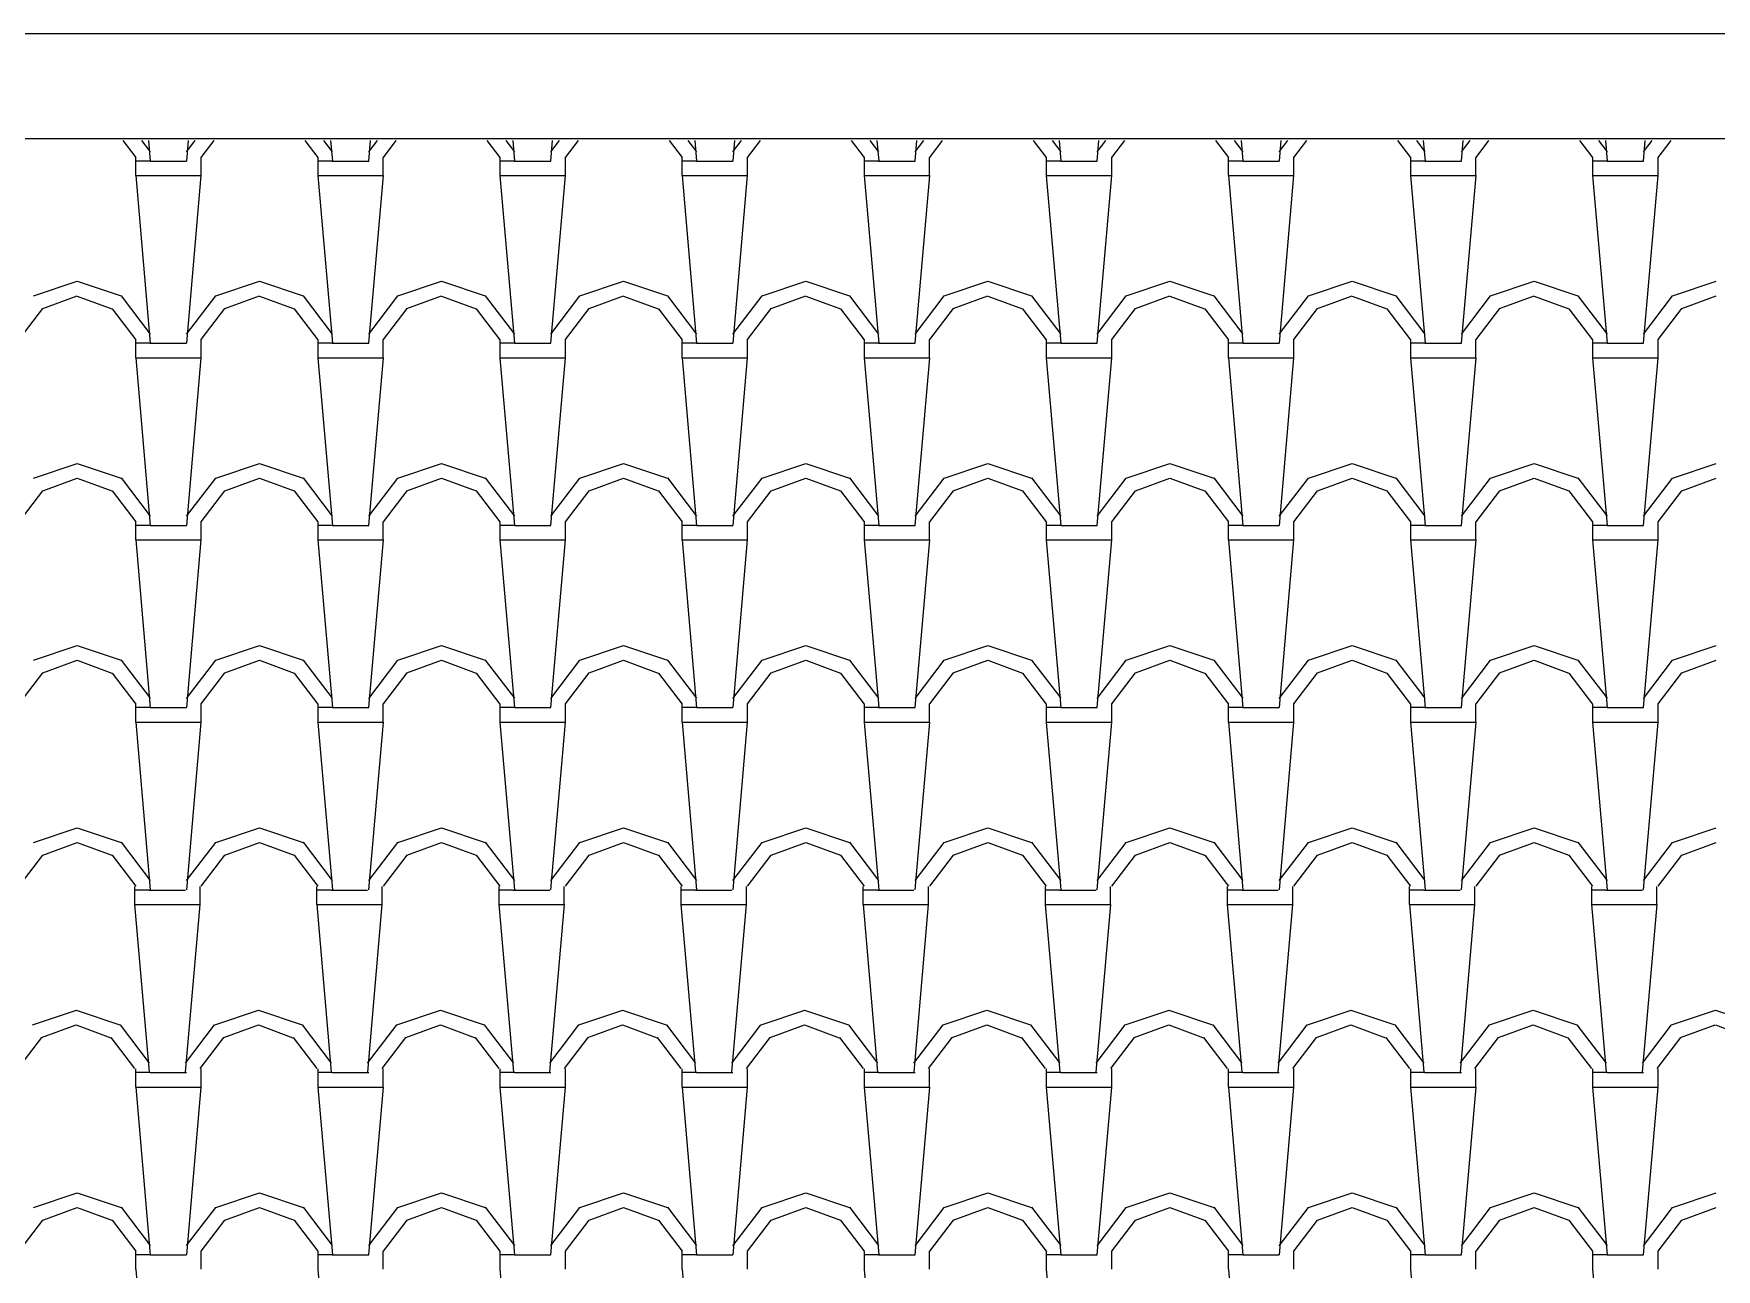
# Model space of a CAD drawing. Extents: x 32549 to 39694, y 7645 to 11950.
# Drawn here: x 33054.8 to 33193.4, y 11527.5 to 11629.3 of the extents above; entities that cross this region are included whole.
import ezdxf

# ---------------------------------------------------------------- set-up
doc = ezdxf.new("R2010")
doc.units = 0
doc.header["$LTSCALE"] = 80
doc.header["$MEASUREMENT"] = 0
doc.layers.add('ROOF', color=11, linetype='CONTINUOUS')
doc.layers.add('TEXT', color=3, linetype='CONTINUOUS')

msp = doc.modelspace()

# ---------------------------------------------------------------- linework, layer by layer
at = {"layer": 'ROOF'}
for p, q in [((33062.09, 11620.46), (33063.16, 11619.06)), ((33063.64, 11620.46), (33064.35, 11619.53)), ((33064.21, 11620.46), (33064.36, 11618.77)), ((33067.35, 11619.52), (33068.07, 11620.46)), ((33067.36, 11618.77), (33067.5, 11620.46)), ((33068.56, 11619.07), (33069.62, 11620.46)), ((33077.09, 11620.46), (33078.16, 11619.06)), ((33078.64, 11620.46), (33079.35, 11619.53)), ((33079.21, 11620.46), (33079.36, 11618.77)), ((33082.35, 11619.52), (33083.07, 11620.46)), ((33082.36, 11618.77), (33082.5, 11620.46)), ((33083.56, 11619.07), (33084.62, 11620.46)), ((33092.09, 11620.46), (33093.16, 11619.06)), ((33093.64, 11620.46), (33094.35, 11619.53)), ((33094.21, 11620.46), (33094.36, 11618.77)), ((33097.35, 11619.52), (33098.07, 11620.46)), ((33097.36, 11618.77), (33097.5, 11620.46)), ((33098.56, 11619.07), (33099.62, 11620.46)), ((33107.09, 11620.46), (33108.16, 11619.06)), ((33108.64, 11620.46), (33109.35, 11619.53)), ((33109.21, 11620.46), (33109.36, 11618.77)), ((33112.35, 11619.52), (33113.07, 11620.46)), ((33112.36, 11618.77), (33112.5, 11620.46)), ((33113.56, 11619.07), (33114.62, 11620.46)), ((33122.09, 11620.46), (33123.16, 11619.06)), ((33123.64, 11620.46), (33124.35, 11619.53)), ((33124.21, 11620.46), (33124.36, 11618.77)), ((33127.35, 11619.52), (33128.07, 11620.46)), ((33127.36, 11618.77), (33127.5, 11620.46)), ((33128.56, 11619.07), (33129.62, 11620.46)), ((33137.09, 11620.46), (33138.16, 11619.06)), ((33138.64, 11620.46), (33139.35, 11619.53)), ((33139.21, 11620.46), (33139.36, 11618.77)), ((33142.35, 11619.52), (33143.07, 11620.46)), ((33142.36, 11618.77), (33142.5, 11620.46)), ((33143.56, 11619.07), (33144.62, 11620.46)), ((33152.09, 11620.46), (33153.16, 11619.06)), ((33153.64, 11620.46), (33154.35, 11619.53)), ((33154.21, 11620.46), (33154.36, 11618.77)), ((33157.35, 11619.52), (33158.07, 11620.46)), ((33157.36, 11618.77), (33157.5, 11620.46)), ((33158.56, 11619.07), (33159.62, 11620.46)), ((33167.09, 11620.46), (33168.16, 11619.06)), ((33168.65, 11620.46), (33169.35, 11619.53)), ((33169.21, 11620.46), (33169.36, 11618.77)), ((33172.35, 11619.52), (33173.07, 11620.46)), ((33172.36, 11618.77), (33172.5, 11620.46)), ((33173.56, 11619.07), (33174.62, 11620.46)), ((33182.09, 11620.46), (33183.16, 11619.06)), ((33183.65, 11620.46), (33184.35, 11619.53)), ((33184.21, 11620.46), (33184.36, 11618.77)), ((33187.35, 11619.52), (33188.07, 11620.46)), ((33187.36, 11618.77), (33187.5, 11620.46)), ((33188.56, 11619.07), (33189.62, 11620.46)), ((33063.15, 11619.07), (33063.15, 11617.57)), ((33068.55, 11617.57), (33068.55, 11619.07)), ((33078.15, 11619.07), (33078.15, 11617.57)), ((33083.55, 11617.57), (33083.55, 11619.07)), ((33093.15, 11619.07), (33093.15, 11617.57)), ((33098.55, 11617.57), (33098.55, 11619.07)), ((33108.15, 11619.07), (33108.15, 11617.57)), ((33113.55, 11617.57), (33113.55, 11619.07)), ((33123.15, 11619.07), (33123.15, 11617.57)), ((33128.55, 11617.57), (33128.55, 11619.07)), ((33138.15, 11619.07), (33138.15, 11617.57)), ((33143.55, 11617.57), (33143.55, 11619.07)), ((33153.15, 11619.07), (33153.15, 11617.57)), ((33158.55, 11617.57), (33158.55, 11619.07)), ((33168.15, 11619.07), (33168.15, 11617.57)), ((33173.55, 11617.57), (33173.55, 11619.07)), ((33183.15, 11619.07), (33183.15, 11617.57)), ((33188.55, 11617.57), (33188.55, 11619.07)), ((33064.35, 11618.77), (33063.15, 11618.77)), ((33063.15, 11617.57), (33064.35, 11617.57)), ((33063.16, 11617.57), (33064.36, 11603.77)), ((33064.35, 11618.77), (33067.35, 11618.77)), ((33064.35, 11617.57), (33068.55, 11617.57)), ((33067.36, 11603.77), (33068.56, 11617.57)), ((33079.35, 11618.77), (33078.15, 11618.77)), ((33078.15, 11617.57), (33079.35, 11617.57)), ((33078.16, 11617.57), (33079.36, 11603.77)), ((33079.35, 11618.77), (33082.35, 11618.77)), ((33079.35, 11617.57), (33083.55, 11617.57)), ((33082.36, 11603.77), (33083.56, 11617.57)), ((33094.35, 11618.77), (33093.15, 11618.77)), ((33093.15, 11617.57), (33094.35, 11617.57)), ((33093.16, 11617.57), (33094.36, 11603.77)), ((33094.35, 11618.77), (33097.35, 11618.77)), ((33094.35, 11617.57), (33098.55, 11617.57)), ((33097.36, 11603.77), (33098.56, 11617.57)), ((33109.35, 11618.77), (33108.15, 11618.77)), ((33108.15, 11617.57), (33109.35, 11617.57)), ((33108.16, 11617.57), (33109.36, 11603.77)), ((33109.35, 11618.77), (33112.35, 11618.77)), ((33109.35, 11617.57), (33113.55, 11617.57)), ((33112.36, 11603.77), (33113.56, 11617.57)), ((33124.35, 11618.77), (33123.15, 11618.77)), ((33123.15, 11617.57), (33124.35, 11617.57)), ((33123.16, 11617.57), (33124.36, 11603.77)), ((33124.35, 11618.77), (33127.35, 11618.77)), ((33124.35, 11617.57), (33128.55, 11617.57)), ((33127.36, 11603.77), (33128.56, 11617.57)), ((33139.35, 11618.77), (33138.15, 11618.77)), ((33138.15, 11617.57), (33139.35, 11617.57)), ((33138.16, 11617.57), (33139.36, 11603.77)), ((33139.35, 11618.77), (33142.35, 11618.77)), ((33139.35, 11617.57), (33143.55, 11617.57)), ((33142.36, 11603.77), (33143.56, 11617.57)), ((33154.35, 11618.77), (33153.15, 11618.77)), ((33153.15, 11617.57), (33154.35, 11617.57)), ((33153.16, 11617.57), (33154.36, 11603.77)), ((33154.35, 11618.77), (33157.35, 11618.77)), ((33154.35, 11617.57), (33158.55, 11617.57)), ((33157.36, 11603.77), (33158.56, 11617.57)), ((33169.35, 11618.77), (33168.15, 11618.77)), ((33168.15, 11617.57), (33169.35, 11617.57)), ((33168.16, 11617.57), (33169.36, 11603.77)), ((33169.35, 11618.77), (33172.35, 11618.77)), ((33169.35, 11617.57), (33173.55, 11617.57)), ((33172.36, 11603.77), (33173.56, 11617.57)), ((33184.35, 11618.77), (33183.15, 11618.77)), ((33183.15, 11617.57), (33184.35, 11617.57)), ((33183.16, 11617.57), (33184.36, 11603.77)), ((33184.35, 11618.77), (33187.35, 11618.77)), ((33184.35, 11617.57), (33188.55, 11617.57)), ((33187.36, 11603.77), (33188.56, 11617.57)), ((33054.75, 11607.67), (33058.35, 11608.87)), ((33058.35, 11608.87), (33061.95, 11607.67)), ((33069.75, 11607.67), (33073.35, 11608.87)), ((33073.35, 11608.87), (33076.95, 11607.67)), ((33084.75, 11607.67), (33088.35, 11608.87)), ((33088.35, 11608.87), (33091.95, 11607.67)), ((33099.75, 11607.67), (33103.35, 11608.87)), ((33103.35, 11608.87), (33106.95, 11607.67)), ((33114.75, 11607.67), (33118.35, 11608.87)), ((33118.35, 11608.87), (33121.95, 11607.67)), ((33129.75, 11607.67), (33133.35, 11608.87)), ((33133.35, 11608.87), (33136.95, 11607.67)), ((33144.75, 11607.67), (33148.35, 11608.87)), ((33148.35, 11608.87), (33151.95, 11607.67)), ((33159.75, 11607.67), (33163.35, 11608.87)), ((33163.35, 11608.87), (33166.95, 11607.67)), ((33174.75, 11607.67), (33178.35, 11608.87)), ((33178.35, 11608.87), (33181.95, 11607.67)), ((33189.75, 11607.67), (33193.35, 11608.87)), ((33053.56, 11604.07), (33055.51, 11606.62)), ((33055.5, 11606.62), (33058.35, 11607.67)), ((33058.35, 11607.66), (33061.2, 11606.61)), ((33061.21, 11606.61), (33063.16, 11604.06)), ((33061.95, 11607.68), (33064.35, 11604.53)), ((33067.35, 11604.52), (33069.75, 11607.67)), ((33068.56, 11604.07), (33070.51, 11606.62)), ((33070.5, 11606.62), (33073.35, 11607.67)), ((33073.35, 11607.66), (33076.2, 11606.61)), ((33076.21, 11606.61), (33078.16, 11604.06)), ((33076.95, 11607.68), (33079.35, 11604.53)), ((33082.35, 11604.52), (33084.75, 11607.67)), ((33083.56, 11604.07), (33085.51, 11606.62)), ((33085.5, 11606.62), (33088.35, 11607.67)), ((33088.35, 11607.66), (33091.2, 11606.61)), ((33091.21, 11606.61), (33093.16, 11604.06)), ((33091.95, 11607.68), (33094.35, 11604.53)), ((33097.35, 11604.52), (33099.75, 11607.67)), ((33098.56, 11604.07), (33100.51, 11606.62)), ((33100.5, 11606.62), (33103.35, 11607.67)), ((33103.35, 11607.66), (33106.2, 11606.61)), ((33106.21, 11606.61), (33108.16, 11604.06)), ((33106.95, 11607.68), (33109.35, 11604.53)), ((33112.35, 11604.52), (33114.75, 11607.67)), ((33113.56, 11604.07), (33115.51, 11606.62)), ((33115.5, 11606.62), (33118.35, 11607.67)), ((33118.35, 11607.66), (33121.2, 11606.61)), ((33121.21, 11606.61), (33123.16, 11604.06)), ((33121.95, 11607.68), (33124.35, 11604.53)), ((33127.35, 11604.52), (33129.75, 11607.67)), ((33128.56, 11604.07), (33130.51, 11606.62)), ((33130.5, 11606.62), (33133.35, 11607.67)), ((33133.35, 11607.66), (33136.2, 11606.61)), ((33136.21, 11606.61), (33138.16, 11604.06)), ((33136.95, 11607.68), (33139.35, 11604.53)), ((33142.35, 11604.52), (33144.75, 11607.67)), ((33143.56, 11604.07), (33145.51, 11606.62)), ((33145.5, 11606.62), (33148.35, 11607.67)), ((33148.35, 11607.66), (33151.2, 11606.61)), ((33151.21, 11606.61), (33153.16, 11604.06)), ((33151.95, 11607.68), (33154.35, 11604.53)), ((33157.35, 11604.52), (33159.75, 11607.67)), ((33158.56, 11604.07), (33160.51, 11606.62)), ((33160.5, 11606.62), (33163.35, 11607.67)), ((33163.35, 11607.66), (33166.2, 11606.61)), ((33166.21, 11606.61), (33168.16, 11604.06)), ((33166.95, 11607.68), (33169.35, 11604.53)), ((33172.35, 11604.52), (33174.75, 11607.67)), ((33173.56, 11604.07), (33175.51, 11606.62)), ((33175.5, 11606.62), (33178.35, 11607.67)), ((33178.35, 11607.66), (33181.2, 11606.61)), ((33181.21, 11606.61), (33183.16, 11604.06)), ((33181.95, 11607.68), (33184.35, 11604.53)), ((33187.35, 11604.52), (33189.75, 11607.67)), ((33188.56, 11604.07), (33190.51, 11606.62)), ((33190.5, 11606.62), (33193.35, 11607.67)), ((33063.15, 11604.07), (33063.15, 11602.57)), ((33064.35, 11603.77), (33063.15, 11603.77)), ((33064.35, 11603.77), (33067.35, 11603.77)), ((33068.55, 11602.57), (33068.55, 11604.07)), ((33078.15, 11604.07), (33078.15, 11602.57)), ((33079.35, 11603.77), (33078.15, 11603.77)), ((33079.35, 11603.77), (33082.35, 11603.77)), ((33083.55, 11602.57), (33083.55, 11604.07)), ((33093.15, 11604.07), (33093.15, 11602.57)), ((33094.35, 11603.77), (33093.15, 11603.77)), ((33094.35, 11603.77), (33097.35, 11603.77)), ((33098.55, 11602.57), (33098.55, 11604.07)), ((33108.15, 11604.07), (33108.15, 11602.57)), ((33109.35, 11603.77), (33108.15, 11603.77)), ((33109.35, 11603.77), (33112.35, 11603.77)), ((33113.55, 11602.57), (33113.55, 11604.07)), ((33123.15, 11604.07), (33123.15, 11602.57)), ((33124.35, 11603.77), (33123.15, 11603.77)), ((33124.35, 11603.77), (33127.35, 11603.77)), ((33128.55, 11602.57), (33128.55, 11604.07)), ((33138.15, 11604.07), (33138.15, 11602.57)), ((33139.35, 11603.77), (33138.15, 11603.77)), ((33139.35, 11603.77), (33142.35, 11603.77)), ((33143.55, 11602.57), (33143.55, 11604.07)), ((33153.15, 11604.07), (33153.15, 11602.57)), ((33154.35, 11603.77), (33153.15, 11603.77)), ((33154.35, 11603.77), (33157.35, 11603.77)), ((33158.55, 11602.57), (33158.55, 11604.07)), ((33168.15, 11604.07), (33168.15, 11602.57)), ((33169.35, 11603.77), (33168.15, 11603.77)), ((33169.35, 11603.77), (33172.35, 11603.77)), ((33173.55, 11602.57), (33173.55, 11604.07)), ((33183.15, 11604.07), (33183.15, 11602.57)), ((33184.35, 11603.77), (33183.15, 11603.77)), ((33184.35, 11603.77), (33187.35, 11603.77)), ((33188.55, 11602.57), (33188.55, 11604.07)), ((33063.15, 11602.57), (33064.35, 11602.57)), ((33063.16, 11602.57), (33064.36, 11588.77)), ((33064.35, 11602.57), (33068.55, 11602.57)), ((33067.36, 11588.77), (33068.56, 11602.57)), ((33078.15, 11602.57), (33079.35, 11602.57)), ((33078.16, 11602.57), (33079.36, 11588.77)), ((33079.35, 11602.57), (33083.55, 11602.57)), ((33082.36, 11588.77), (33083.56, 11602.57)), ((33093.15, 11602.57), (33094.35, 11602.57)), ((33093.16, 11602.57), (33094.36, 11588.77)), ((33094.35, 11602.57), (33098.55, 11602.57)), ((33097.36, 11588.77), (33098.56, 11602.57)), ((33108.15, 11602.57), (33109.35, 11602.57)), ((33108.16, 11602.57), (33109.36, 11588.77)), ((33109.35, 11602.57), (33113.55, 11602.57)), ((33112.36, 11588.77), (33113.56, 11602.57)), ((33123.15, 11602.57), (33124.35, 11602.57)), ((33123.16, 11602.57), (33124.36, 11588.77)), ((33124.35, 11602.57), (33128.55, 11602.57)), ((33127.36, 11588.77), (33128.56, 11602.57)), ((33138.15, 11602.57), (33139.35, 11602.57)), ((33138.16, 11602.57), (33139.36, 11588.77)), ((33139.35, 11602.57), (33143.55, 11602.57)), ((33142.36, 11588.77), (33143.56, 11602.57)), ((33153.15, 11602.57), (33154.35, 11602.57)), ((33153.16, 11602.57), (33154.36, 11588.77)), ((33154.35, 11602.57), (33158.55, 11602.57)), ((33157.36, 11588.77), (33158.56, 11602.57)), ((33168.15, 11602.57), (33169.35, 11602.57)), ((33168.16, 11602.57), (33169.36, 11588.77)), ((33169.35, 11602.57), (33173.55, 11602.57)), ((33172.36, 11588.77), (33173.56, 11602.57)), ((33183.15, 11602.57), (33184.35, 11602.57)), ((33183.16, 11602.57), (33184.36, 11588.77)), ((33184.35, 11602.57), (33188.55, 11602.57)), ((33187.36, 11588.77), (33188.56, 11602.57)), ((33054.75, 11592.67), (33058.35, 11593.87)), ((33055.5, 11591.62), (33058.35, 11592.67)), ((33058.35, 11593.87), (33061.95, 11592.67)), ((33058.35, 11592.66), (33061.2, 11591.61)), ((33061.95, 11592.68), (33064.35, 11589.53)), ((33067.35, 11589.52), (33069.75, 11592.67)), ((33069.75, 11592.67), (33073.35, 11593.87)), ((33070.5, 11591.62), (33073.35, 11592.67)), ((33073.35, 11593.87), (33076.95, 11592.67)), ((33073.35, 11592.66), (33076.2, 11591.61)), ((33076.95, 11592.68), (33079.35, 11589.53)), ((33082.35, 11589.52), (33084.75, 11592.67)), ((33084.75, 11592.67), (33088.35, 11593.87)), ((33085.5, 11591.62), (33088.35, 11592.67)), ((33088.35, 11593.87), (33091.95, 11592.67)), ((33088.35, 11592.66), (33091.2, 11591.61)), ((33091.95, 11592.68), (33094.35, 11589.53)), ((33097.35, 11589.52), (33099.75, 11592.67)), ((33099.75, 11592.67), (33103.35, 11593.87)), ((33100.5, 11591.62), (33103.35, 11592.67)), ((33103.35, 11593.87), (33106.95, 11592.67)), ((33103.35, 11592.66), (33106.2, 11591.61)), ((33106.95, 11592.68), (33109.35, 11589.53)), ((33112.35, 11589.52), (33114.75, 11592.67)), ((33114.75, 11592.67), (33118.35, 11593.87)), ((33115.5, 11591.62), (33118.35, 11592.67)), ((33118.35, 11593.87), (33121.95, 11592.67)), ((33118.35, 11592.66), (33121.2, 11591.61)), ((33121.95, 11592.68), (33124.35, 11589.53)), ((33127.35, 11589.52), (33129.75, 11592.67)), ((33129.75, 11592.67), (33133.35, 11593.87)), ((33130.5, 11591.62), (33133.35, 11592.67)), ((33133.35, 11593.87), (33136.95, 11592.67)), ((33133.35, 11592.66), (33136.2, 11591.61)), ((33136.95, 11592.68), (33139.35, 11589.53)), ((33142.35, 11589.52), (33144.75, 11592.67)), ((33144.75, 11592.67), (33148.35, 11593.87)), ((33145.5, 11591.62), (33148.35, 11592.67)), ((33148.35, 11593.87), (33151.95, 11592.67)), ((33148.35, 11592.66), (33151.2, 11591.61)), ((33151.95, 11592.68), (33154.35, 11589.53)), ((33157.35, 11589.52), (33159.75, 11592.67)), ((33159.75, 11592.67), (33163.35, 11593.87)), ((33160.5, 11591.62), (33163.35, 11592.67)), ((33163.35, 11593.87), (33166.95, 11592.67)), ((33163.35, 11592.66), (33166.2, 11591.61)), ((33166.95, 11592.68), (33169.35, 11589.53)), ((33172.35, 11589.52), (33174.75, 11592.67)), ((33174.75, 11592.67), (33178.35, 11593.87)), ((33175.5, 11591.62), (33178.35, 11592.67)), ((33178.35, 11593.87), (33181.95, 11592.67)), ((33178.35, 11592.66), (33181.2, 11591.61)), ((33181.95, 11592.68), (33184.35, 11589.53)), ((33187.35, 11589.52), (33189.75, 11592.67)), ((33189.75, 11592.67), (33193.35, 11593.87)), ((33190.5, 11591.62), (33193.35, 11592.67)), ((33053.56, 11589.07), (33055.51, 11591.62)), ((33061.21, 11591.61), (33063.16, 11589.06)), ((33068.56, 11589.07), (33070.51, 11591.62)), ((33076.21, 11591.61), (33078.16, 11589.06)), ((33083.56, 11589.07), (33085.51, 11591.62)), ((33091.21, 11591.61), (33093.16, 11589.06)), ((33098.56, 11589.07), (33100.51, 11591.62)), ((33106.21, 11591.61), (33108.16, 11589.06)), ((33113.56, 11589.07), (33115.51, 11591.62)), ((33121.21, 11591.61), (33123.16, 11589.06)), ((33128.56, 11589.07), (33130.51, 11591.62)), ((33136.21, 11591.61), (33138.16, 11589.06)), ((33143.56, 11589.07), (33145.51, 11591.62)), ((33151.21, 11591.61), (33153.16, 11589.06)), ((33158.56, 11589.07), (33160.51, 11591.62)), ((33166.21, 11591.61), (33168.16, 11589.06)), ((33173.56, 11589.07), (33175.51, 11591.62)), ((33181.21, 11591.61), (33183.16, 11589.06)), ((33188.56, 11589.07), (33190.51, 11591.62)), ((33063.15, 11589.07), (33063.15, 11587.57)), ((33064.35, 11588.77), (33063.15, 11588.77)), ((33064.35, 11588.77), (33067.35, 11588.77)), ((33068.55, 11587.57), (33068.55, 11589.07)), ((33078.15, 11589.07), (33078.15, 11587.57)), ((33079.35, 11588.77), (33078.15, 11588.77)), ((33079.35, 11588.77), (33082.35, 11588.77)), ((33083.55, 11587.57), (33083.55, 11589.07)), ((33093.15, 11589.07), (33093.15, 11587.57)), ((33094.35, 11588.77), (33093.15, 11588.77)), ((33094.35, 11588.77), (33097.35, 11588.77)), ((33098.55, 11587.57), (33098.55, 11589.07)), ((33108.15, 11589.07), (33108.15, 11587.57)), ((33109.35, 11588.77), (33108.15, 11588.77)), ((33109.35, 11588.77), (33112.35, 11588.77)), ((33113.55, 11587.57), (33113.55, 11589.07)), ((33123.15, 11589.07), (33123.15, 11587.57)), ((33124.35, 11588.77), (33123.15, 11588.77)), ((33124.35, 11588.77), (33127.35, 11588.77)), ((33128.55, 11587.57), (33128.55, 11589.07)), ((33138.15, 11589.07), (33138.15, 11587.57)), ((33139.35, 11588.77), (33138.15, 11588.77)), ((33139.35, 11588.77), (33142.35, 11588.77)), ((33143.55, 11587.57), (33143.55, 11589.07)), ((33153.15, 11589.07), (33153.15, 11587.57)), ((33154.35, 11588.77), (33153.15, 11588.77)), ((33154.35, 11588.77), (33157.35, 11588.77)), ((33158.55, 11587.57), (33158.55, 11589.07)), ((33168.15, 11589.07), (33168.15, 11587.57)), ((33169.35, 11588.77), (33168.15, 11588.77)), ((33169.35, 11588.77), (33172.35, 11588.77)), ((33173.55, 11587.57), (33173.55, 11589.07)), ((33183.15, 11589.07), (33183.15, 11587.57)), ((33184.35, 11588.77), (33183.15, 11588.77)), ((33184.35, 11588.77), (33187.35, 11588.77)), ((33188.55, 11587.57), (33188.55, 11589.07)), ((33063.15, 11587.57), (33064.35, 11587.57)), ((33063.16, 11587.57), (33064.36, 11573.77)), ((33064.35, 11587.57), (33068.55, 11587.57)), ((33067.36, 11573.77), (33068.56, 11587.57)), ((33078.15, 11587.57), (33079.35, 11587.57)), ((33078.16, 11587.57), (33079.36, 11573.77)), ((33079.35, 11587.57), (33083.55, 11587.57)), ((33082.36, 11573.77), (33083.56, 11587.57)), ((33093.15, 11587.57), (33094.35, 11587.57)), ((33093.16, 11587.57), (33094.36, 11573.77)), ((33094.35, 11587.57), (33098.55, 11587.57)), ((33097.36, 11573.77), (33098.56, 11587.57)), ((33108.15, 11587.57), (33109.35, 11587.57)), ((33108.16, 11587.57), (33109.36, 11573.77)), ((33109.35, 11587.57), (33113.55, 11587.57)), ((33112.36, 11573.77), (33113.56, 11587.57)), ((33123.15, 11587.57), (33124.35, 11587.57)), ((33123.16, 11587.57), (33124.36, 11573.77)), ((33124.35, 11587.57), (33128.55, 11587.57)), ((33127.36, 11573.77), (33128.56, 11587.57)), ((33138.15, 11587.57), (33139.35, 11587.57)), ((33138.16, 11587.57), (33139.36, 11573.77)), ((33139.35, 11587.57), (33143.55, 11587.57)), ((33142.36, 11573.77), (33143.56, 11587.57)), ((33153.15, 11587.57), (33154.35, 11587.57)), ((33153.16, 11587.57), (33154.36, 11573.77)), ((33154.35, 11587.57), (33158.55, 11587.57)), ((33157.36, 11573.77), (33158.56, 11587.57)), ((33168.15, 11587.57), (33169.35, 11587.57)), ((33168.16, 11587.57), (33169.36, 11573.77)), ((33169.35, 11587.57), (33173.55, 11587.57)), ((33172.36, 11573.77), (33173.56, 11587.57)), ((33183.15, 11587.57), (33184.35, 11587.57)), ((33183.16, 11587.57), (33184.36, 11573.77)), ((33184.35, 11587.57), (33188.55, 11587.57)), ((33187.36, 11573.77), (33188.56, 11587.57)), ((33054.75, 11577.67), (33058.35, 11578.87)), ((33058.35, 11578.87), (33061.95, 11577.67)), ((33069.75, 11577.67), (33073.35, 11578.87)), ((33073.35, 11578.87), (33076.95, 11577.67)), ((33084.75, 11577.67), (33088.35, 11578.87)), ((33088.35, 11578.87), (33091.95, 11577.67)), ((33099.75, 11577.67), (33103.35, 11578.87)), ((33103.35, 11578.87), (33106.95, 11577.67)), ((33114.75, 11577.67), (33118.35, 11578.87)), ((33118.35, 11578.87), (33121.95, 11577.67)), ((33129.75, 11577.67), (33133.35, 11578.87)), ((33133.35, 11578.87), (33136.95, 11577.67)), ((33144.75, 11577.67), (33148.35, 11578.87)), ((33148.35, 11578.87), (33151.95, 11577.67)), ((33159.75, 11577.67), (33163.35, 11578.87)), ((33163.35, 11578.87), (33166.95, 11577.67)), ((33174.75, 11577.67), (33178.35, 11578.87)), ((33178.35, 11578.87), (33181.95, 11577.67)), ((33189.75, 11577.67), (33193.35, 11578.87)), ((33055.5, 11576.62), (33058.35, 11577.67)), ((33058.35, 11577.66), (33061.2, 11576.61)), ((33061.95, 11577.68), (33064.35, 11574.53)), ((33067.35, 11574.52), (33069.75, 11577.67)), ((33070.5, 11576.62), (33073.35, 11577.67)), ((33073.35, 11577.66), (33076.2, 11576.61)), ((33076.95, 11577.68), (33079.35, 11574.53)), ((33082.35, 11574.52), (33084.75, 11577.67)), ((33085.5, 11576.62), (33088.35, 11577.67)), ((33088.35, 11577.66), (33091.2, 11576.61)), ((33091.95, 11577.68), (33094.35, 11574.53)), ((33097.35, 11574.52), (33099.75, 11577.67)), ((33100.5, 11576.62), (33103.35, 11577.67)), ((33103.35, 11577.66), (33106.2, 11576.61)), ((33106.95, 11577.68), (33109.35, 11574.53)), ((33112.35, 11574.52), (33114.75, 11577.67)), ((33115.5, 11576.62), (33118.35, 11577.67)), ((33118.35, 11577.66), (33121.2, 11576.61)), ((33121.95, 11577.68), (33124.35, 11574.53)), ((33127.35, 11574.52), (33129.75, 11577.67)), ((33130.5, 11576.62), (33133.35, 11577.67)), ((33133.35, 11577.66), (33136.2, 11576.61)), ((33136.95, 11577.68), (33139.35, 11574.53)), ((33142.35, 11574.52), (33144.75, 11577.67)), ((33145.5, 11576.62), (33148.35, 11577.67)), ((33148.35, 11577.66), (33151.2, 11576.61)), ((33151.95, 11577.68), (33154.35, 11574.53)), ((33157.35, 11574.52), (33159.75, 11577.67)), ((33160.5, 11576.62), (33163.35, 11577.67)), ((33163.35, 11577.66), (33166.2, 11576.61)), ((33166.95, 11577.68), (33169.35, 11574.53)), ((33172.35, 11574.52), (33174.75, 11577.67)), ((33175.5, 11576.62), (33178.35, 11577.67)), ((33178.35, 11577.66), (33181.2, 11576.61)), ((33181.95, 11577.68), (33184.35, 11574.53)), ((33187.35, 11574.52), (33189.75, 11577.67)), ((33190.5, 11576.62), (33193.35, 11577.67)), ((33053.56, 11574.07), (33055.51, 11576.62)), ((33061.21, 11576.61), (33063.16, 11574.06)), ((33068.56, 11574.07), (33070.51, 11576.62)), ((33076.21, 11576.61), (33078.16, 11574.06)), ((33083.56, 11574.07), (33085.51, 11576.62)), ((33091.21, 11576.61), (33093.16, 11574.06)), ((33098.56, 11574.07), (33100.51, 11576.62)), ((33106.21, 11576.61), (33108.16, 11574.06)), ((33113.56, 11574.07), (33115.51, 11576.62)), ((33121.21, 11576.61), (33123.16, 11574.06)), ((33128.56, 11574.07), (33130.51, 11576.62)), ((33136.21, 11576.61), (33138.16, 11574.06)), ((33143.56, 11574.07), (33145.51, 11576.62)), ((33151.21, 11576.61), (33153.16, 11574.06)), ((33158.56, 11574.07), (33160.51, 11576.62)), ((33166.21, 11576.61), (33168.16, 11574.06)), ((33173.56, 11574.07), (33175.51, 11576.62)), ((33181.21, 11576.61), (33183.16, 11574.06)), ((33188.56, 11574.07), (33190.51, 11576.62)), ((33063.15, 11574.07), (33063.15, 11572.57)), ((33064.35, 11573.77), (33063.15, 11573.77)), ((33064.35, 11573.77), (33067.35, 11573.77)), ((33068.55, 11572.57), (33068.55, 11574.07)), ((33078.15, 11574.07), (33078.15, 11572.57)), ((33079.35, 11573.77), (33078.15, 11573.77)), ((33079.35, 11573.77), (33082.35, 11573.77)), ((33083.55, 11572.57), (33083.55, 11574.07)), ((33093.15, 11574.07), (33093.15, 11572.57)), ((33094.35, 11573.77), (33093.15, 11573.77)), ((33094.35, 11573.77), (33097.35, 11573.77)), ((33098.55, 11572.57), (33098.55, 11574.07)), ((33108.15, 11574.07), (33108.15, 11572.57)), ((33109.35, 11573.77), (33108.15, 11573.77)), ((33109.35, 11573.77), (33112.35, 11573.77)), ((33113.55, 11572.57), (33113.55, 11574.07)), ((33123.15, 11574.07), (33123.15, 11572.57)), ((33124.35, 11573.77), (33123.15, 11573.77)), ((33124.35, 11573.77), (33127.35, 11573.77)), ((33128.55, 11572.57), (33128.55, 11574.07)), ((33138.15, 11574.07), (33138.15, 11572.57)), ((33139.35, 11573.77), (33138.15, 11573.77)), ((33139.35, 11573.77), (33142.35, 11573.77)), ((33143.55, 11572.57), (33143.55, 11574.07)), ((33153.15, 11574.07), (33153.15, 11572.57)), ((33154.35, 11573.77), (33153.15, 11573.77)), ((33154.35, 11573.77), (33157.35, 11573.77)), ((33158.55, 11572.57), (33158.55, 11574.07)), ((33168.15, 11574.07), (33168.15, 11572.57)), ((33169.35, 11573.77), (33168.15, 11573.77)), ((33169.35, 11573.77), (33172.35, 11573.77)), ((33173.55, 11572.57), (33173.55, 11574.07)), ((33183.15, 11574.07), (33183.15, 11572.57)), ((33184.35, 11573.77), (33183.15, 11573.77)), ((33184.35, 11573.77), (33187.35, 11573.77)), ((33188.55, 11572.57), (33188.55, 11574.07)), ((33063.15, 11572.57), (33064.35, 11572.57)), ((33063.16, 11572.57), (33064.36, 11558.77)), ((33064.35, 11572.57), (33068.55, 11572.57)), ((33067.36, 11558.77), (33068.56, 11572.57)), ((33078.15, 11572.57), (33079.35, 11572.57)), ((33078.16, 11572.57), (33079.36, 11558.77)), ((33079.35, 11572.57), (33083.55, 11572.57)), ((33082.36, 11558.77), (33083.56, 11572.57)), ((33093.15, 11572.57), (33094.35, 11572.57)), ((33093.16, 11572.57), (33094.36, 11558.77)), ((33094.35, 11572.57), (33098.55, 11572.57)), ((33097.36, 11558.77), (33098.56, 11572.57)), ((33108.15, 11572.57), (33109.35, 11572.57)), ((33108.16, 11572.57), (33109.36, 11558.77)), ((33109.35, 11572.57), (33113.55, 11572.57)), ((33112.36, 11558.77), (33113.56, 11572.57)), ((33123.15, 11572.57), (33124.35, 11572.57)), ((33123.16, 11572.57), (33124.36, 11558.77)), ((33124.35, 11572.57), (33128.55, 11572.57)), ((33127.36, 11558.77), (33128.56, 11572.57)), ((33138.15, 11572.57), (33139.35, 11572.57)), ((33138.16, 11572.57), (33139.36, 11558.77)), ((33139.35, 11572.57), (33143.55, 11572.57)), ((33142.36, 11558.77), (33143.56, 11572.57)), ((33153.15, 11572.57), (33154.35, 11572.57)), ((33153.16, 11572.57), (33154.36, 11558.77)), ((33154.35, 11572.57), (33158.55, 11572.57)), ((33157.36, 11558.77), (33158.56, 11572.57)), ((33168.15, 11572.57), (33169.35, 11572.57)), ((33168.16, 11572.57), (33169.36, 11558.77)), ((33169.35, 11572.57), (33173.55, 11572.57)), ((33172.36, 11558.77), (33173.56, 11572.57)), ((33183.15, 11572.57), (33184.35, 11572.57)), ((33183.16, 11572.57), (33184.36, 11558.77)), ((33184.35, 11572.57), (33188.55, 11572.57)), ((33187.36, 11558.77), (33188.56, 11572.57)), ((33054.75, 11562.67), (33058.35, 11563.87)), ((33058.35, 11563.87), (33061.95, 11562.67)), ((33069.75, 11562.67), (33073.35, 11563.87)), ((33073.35, 11563.87), (33076.95, 11562.67)), ((33084.75, 11562.67), (33088.35, 11563.87)), ((33088.35, 11563.87), (33091.95, 11562.67)), ((33099.75, 11562.67), (33103.35, 11563.87)), ((33103.35, 11563.87), (33106.95, 11562.67)), ((33114.75, 11562.67), (33118.35, 11563.87)), ((33118.35, 11563.87), (33121.95, 11562.67)), ((33129.75, 11562.67), (33133.35, 11563.87)), ((33133.35, 11563.87), (33136.95, 11562.67)), ((33144.75, 11562.67), (33148.35, 11563.87)), ((33148.35, 11563.87), (33151.95, 11562.67)), ((33159.75, 11562.67), (33163.35, 11563.87)), ((33163.35, 11563.87), (33166.95, 11562.67)), ((33174.75, 11562.67), (33178.35, 11563.87)), ((33178.35, 11563.87), (33181.95, 11562.67)), ((33189.75, 11562.67), (33193.35, 11563.87)), ((33055.5, 11561.62), (33058.35, 11562.67)), ((33058.35, 11562.66), (33061.2, 11561.61)), ((33061.95, 11562.68), (33064.35, 11559.53)), ((33067.35, 11559.52), (33069.75, 11562.67)), ((33070.5, 11561.62), (33073.35, 11562.67)), ((33073.35, 11562.66), (33076.2, 11561.61)), ((33076.95, 11562.68), (33079.35, 11559.53)), ((33082.35, 11559.52), (33084.75, 11562.67)), ((33085.5, 11561.62), (33088.35, 11562.67)), ((33088.35, 11562.66), (33091.2, 11561.61)), ((33091.95, 11562.68), (33094.35, 11559.53)), ((33097.35, 11559.52), (33099.75, 11562.67)), ((33100.5, 11561.62), (33103.35, 11562.67)), ((33103.35, 11562.66), (33106.2, 11561.61)), ((33106.95, 11562.68), (33109.35, 11559.53)), ((33112.35, 11559.52), (33114.75, 11562.67)), ((33115.5, 11561.62), (33118.35, 11562.67)), ((33118.35, 11562.66), (33121.2, 11561.61)), ((33121.95, 11562.68), (33124.35, 11559.53)), ((33127.35, 11559.52), (33129.75, 11562.67)), ((33130.5, 11561.62), (33133.35, 11562.67)), ((33133.35, 11562.66), (33136.2, 11561.61)), ((33136.95, 11562.68), (33139.35, 11559.53)), ((33142.35, 11559.52), (33144.75, 11562.67)), ((33145.5, 11561.62), (33148.35, 11562.67)), ((33148.35, 11562.66), (33151.2, 11561.61)), ((33151.95, 11562.68), (33154.35, 11559.53)), ((33157.35, 11559.52), (33159.75, 11562.67)), ((33160.5, 11561.62), (33163.35, 11562.67)), ((33163.35, 11562.66), (33166.2, 11561.61)), ((33166.95, 11562.68), (33169.35, 11559.53)), ((33172.35, 11559.52), (33174.75, 11562.67)), ((33175.5, 11561.62), (33178.35, 11562.67)), ((33178.35, 11562.66), (33181.2, 11561.61)), ((33181.95, 11562.68), (33184.35, 11559.53)), ((33187.35, 11559.52), (33189.75, 11562.67)), ((33190.5, 11561.62), (33193.35, 11562.67)), ((33053.56, 11559.07), (33055.51, 11561.62)), ((33061.21, 11561.62), (33063.16, 11559.06)), ((33068.56, 11559.07), (33070.51, 11561.62)), ((33076.21, 11561.62), (33078.16, 11559.06)), ((33083.56, 11559.07), (33085.51, 11561.62)), ((33091.21, 11561.61), (33093.16, 11559.06)), ((33098.56, 11559.07), (33100.51, 11561.62)), ((33106.21, 11561.61), (33108.16, 11559.06)), ((33113.56, 11559.07), (33115.51, 11561.62)), ((33121.21, 11561.61), (33123.16, 11559.06)), ((33128.56, 11559.07), (33130.51, 11561.62)), ((33136.21, 11561.61), (33138.16, 11559.06)), ((33143.56, 11559.07), (33145.51, 11561.62)), ((33151.21, 11561.61), (33153.16, 11559.06)), ((33158.56, 11559.07), (33160.51, 11561.62)), ((33166.21, 11561.61), (33168.16, 11559.06)), ((33173.56, 11559.07), (33175.51, 11561.62)), ((33181.21, 11561.61), (33183.16, 11559.06)), ((33188.56, 11559.07), (33190.51, 11561.62)), ((33063.06, 11559.04), (33063.06, 11557.54)), ((33064.26, 11558.74), (33063.06, 11558.74)), ((33064.26, 11558.74), (33067.26, 11558.74)), ((33068.46, 11557.54), (33068.46, 11559.04)), ((33078.06, 11559.04), (33078.06, 11557.54)), ((33079.26, 11558.74), (33078.06, 11558.74)), ((33079.26, 11558.74), (33082.26, 11558.74)), ((33083.46, 11557.54), (33083.46, 11559.04)), ((33093.06, 11559.04), (33093.06, 11557.54)), ((33094.26, 11558.74), (33093.06, 11558.74)), ((33094.26, 11558.74), (33097.26, 11558.74)), ((33098.46, 11557.54), (33098.46, 11559.04)), ((33108.06, 11559.04), (33108.06, 11557.54)), ((33109.26, 11558.74), (33108.06, 11558.74)), ((33109.26, 11558.74), (33112.26, 11558.74)), ((33113.46, 11557.54), (33113.46, 11559.04)), ((33123.06, 11559.04), (33123.06, 11557.54)), ((33124.26, 11558.74), (33123.06, 11558.74)), ((33124.26, 11558.74), (33127.26, 11558.74)), ((33128.46, 11557.54), (33128.46, 11559.04)), ((33138.06, 11559.04), (33138.06, 11557.54)), ((33139.26, 11558.74), (33138.06, 11558.74)), ((33139.26, 11558.74), (33142.26, 11558.74)), ((33143.46, 11557.54), (33143.46, 11559.04)), ((33153.06, 11559.04), (33153.06, 11557.54)), ((33154.26, 11558.74), (33153.06, 11558.74)), ((33154.26, 11558.74), (33157.26, 11558.74)), ((33158.46, 11557.54), (33158.46, 11559.04)), ((33168.06, 11559.04), (33168.06, 11557.54)), ((33169.26, 11558.74), (33168.06, 11558.74)), ((33169.26, 11558.74), (33172.26, 11558.74)), ((33173.46, 11557.54), (33173.46, 11559.04)), ((33183.06, 11559.04), (33183.06, 11557.54)), ((33184.26, 11558.74), (33183.06, 11558.74)), ((33184.26, 11558.74), (33187.26, 11558.74)), ((33188.46, 11557.54), (33188.46, 11559.04)), ((33063.06, 11557.54), (33064.26, 11557.54)), ((33063.07, 11557.54), (33064.27, 11543.74)), ((33064.26, 11557.54), (33068.46, 11557.54)), ((33067.27, 11543.74), (33068.47, 11557.54)), ((33078.06, 11557.54), (33079.26, 11557.54)), ((33078.07, 11557.54), (33079.27, 11543.74)), ((33079.26, 11557.54), (33083.46, 11557.54)), ((33082.27, 11543.74), (33083.47, 11557.54)), ((33093.06, 11557.54), (33094.26, 11557.54)), ((33093.07, 11557.54), (33094.27, 11543.74)), ((33094.26, 11557.54), (33098.46, 11557.54)), ((33097.27, 11543.74), (33098.47, 11557.54)), ((33108.06, 11557.54), (33109.26, 11557.54)), ((33108.07, 11557.54), (33109.27, 11543.74)), ((33109.26, 11557.54), (33113.46, 11557.54)), ((33112.27, 11543.74), (33113.47, 11557.54)), ((33123.06, 11557.54), (33124.26, 11557.54)), ((33123.07, 11557.54), (33124.27, 11543.74)), ((33124.26, 11557.54), (33128.46, 11557.54)), ((33127.27, 11543.74), (33128.47, 11557.54)), ((33138.06, 11557.54), (33139.26, 11557.54)), ((33138.07, 11557.54), (33139.27, 11543.74)), ((33139.26, 11557.54), (33143.46, 11557.54)), ((33142.27, 11543.74), (33143.47, 11557.54)), ((33153.06, 11557.54), (33154.26, 11557.54)), ((33153.07, 11557.54), (33154.27, 11543.74)), ((33154.26, 11557.54), (33158.46, 11557.54)), ((33157.27, 11543.74), (33158.47, 11557.54)), ((33168.06, 11557.54), (33169.26, 11557.54)), ((33168.07, 11557.54), (33169.27, 11543.74)), ((33169.26, 11557.54), (33173.46, 11557.54)), ((33172.27, 11543.74), (33173.47, 11557.54)), ((33183.06, 11557.54), (33184.26, 11557.54)), ((33183.07, 11557.55), (33184.27, 11543.75)), ((33184.26, 11557.54), (33188.46, 11557.54)), ((33187.27, 11543.74), (33188.47, 11557.54)), ((33054.67, 11547.64), (33058.27, 11548.84)), ((33058.26, 11548.84), (33061.86, 11547.64)), ((33069.67, 11547.64), (33073.27, 11548.84)), ((33073.26, 11548.84), (33076.86, 11547.64)), ((33084.67, 11547.64), (33088.27, 11548.84)), ((33088.26, 11548.84), (33091.86, 11547.64)), ((33099.67, 11547.64), (33103.27, 11548.84)), ((33103.26, 11548.84), (33106.86, 11547.64)), ((33114.67, 11547.64), (33118.27, 11548.84)), ((33118.26, 11548.84), (33121.86, 11547.64)), ((33129.67, 11547.64), (33133.27, 11548.84)), ((33133.26, 11548.84), (33136.86, 11547.64)), ((33144.67, 11547.64), (33148.27, 11548.84)), ((33148.26, 11548.84), (33151.86, 11547.64)), ((33159.67, 11547.64), (33163.27, 11548.84)), ((33163.26, 11548.84), (33166.86, 11547.64)), ((33174.67, 11547.64), (33178.27, 11548.84)), ((33178.26, 11548.84), (33181.86, 11547.64)), ((33189.67, 11547.64), (33193.27, 11548.84)), ((33193.27, 11548.84), (33196.87, 11547.64)), ((33055.41, 11546.59), (33058.26, 11547.64)), ((33058.26, 11547.63), (33061.11, 11546.58)), ((33061.87, 11547.65), (33064.27, 11544.5)), ((33067.26, 11544.49), (33069.66, 11547.64)), ((33070.41, 11546.59), (33073.26, 11547.64)), ((33073.26, 11547.63), (33076.11, 11546.58)), ((33076.87, 11547.65), (33079.27, 11544.5)), ((33082.26, 11544.49), (33084.66, 11547.64)), ((33085.41, 11546.59), (33088.26, 11547.64)), ((33088.26, 11547.63), (33091.11, 11546.58)), ((33091.87, 11547.65), (33094.27, 11544.5)), ((33097.26, 11544.49), (33099.66, 11547.64)), ((33100.41, 11546.59), (33103.26, 11547.64)), ((33103.26, 11547.63), (33106.11, 11546.58)), ((33106.87, 11547.65), (33109.27, 11544.5)), ((33112.26, 11544.49), (33114.66, 11547.64)), ((33115.41, 11546.59), (33118.26, 11547.64)), ((33118.26, 11547.63), (33121.11, 11546.58)), ((33121.87, 11547.65), (33124.27, 11544.5)), ((33127.26, 11544.49), (33129.66, 11547.64)), ((33130.41, 11546.59), (33133.26, 11547.64)), ((33133.26, 11547.63), (33136.11, 11546.58)), ((33136.87, 11547.65), (33139.27, 11544.5)), ((33142.26, 11544.49), (33144.66, 11547.64)), ((33145.41, 11546.59), (33148.26, 11547.64)), ((33148.26, 11547.63), (33151.11, 11546.58)), ((33151.87, 11547.65), (33154.27, 11544.5)), ((33157.26, 11544.49), (33159.66, 11547.64)), ((33160.41, 11546.59), (33163.26, 11547.64)), ((33163.26, 11547.63), (33166.11, 11546.58)), ((33166.87, 11547.65), (33169.27, 11544.5)), ((33172.26, 11544.49), (33174.66, 11547.64)), ((33175.41, 11546.59), (33178.26, 11547.64)), ((33178.26, 11547.63), (33181.11, 11546.58)), ((33181.87, 11547.65), (33184.27, 11544.5)), ((33187.26, 11544.49), (33189.66, 11547.64)), ((33190.41, 11546.59), (33193.26, 11547.64)), ((33193.27, 11547.63), (33196.12, 11546.58)), ((33053.47, 11544.04), (33055.42, 11546.59)), ((33061.12, 11546.59), (33063.07, 11544.04)), ((33068.47, 11544.04), (33070.42, 11546.59)), ((33076.12, 11546.59), (33078.07, 11544.04)), ((33083.47, 11544.04), (33085.42, 11546.59)), ((33091.12, 11546.59), (33093.07, 11544.04)), ((33098.47, 11544.04), (33100.42, 11546.59)), ((33106.12, 11546.59), (33108.07, 11544.04)), ((33113.47, 11544.04), (33115.42, 11546.59)), ((33121.12, 11546.59), (33123.07, 11544.04)), ((33128.47, 11544.04), (33130.42, 11546.59)), ((33136.12, 11546.59), (33138.07, 11544.04)), ((33143.47, 11544.04), (33145.42, 11546.59)), ((33151.12, 11546.59), (33153.07, 11544.04)), ((33158.47, 11544.04), (33160.42, 11546.59)), ((33166.12, 11546.59), (33168.07, 11544.04)), ((33173.47, 11544.04), (33175.42, 11546.59)), ((33181.12, 11546.58), (33183.07, 11544.04)), ((33188.47, 11544.04), (33190.42, 11546.59)), ((33063.15, 11544.01), (33063.15, 11542.51)), ((33064.35, 11543.71), (33063.15, 11543.71)), ((33064.35, 11543.71), (33067.35, 11543.71)), ((33068.55, 11542.51), (33068.55, 11544.01)), ((33078.15, 11544.01), (33078.15, 11542.51)), ((33079.35, 11543.71), (33078.15, 11543.71)), ((33079.35, 11543.71), (33082.35, 11543.71)), ((33083.55, 11542.51), (33083.55, 11544.01)), ((33093.15, 11544.01), (33093.15, 11542.51)), ((33094.35, 11543.71), (33093.15, 11543.71)), ((33094.35, 11543.71), (33097.35, 11543.71)), ((33098.55, 11542.51), (33098.55, 11544.01)), ((33108.15, 11544.01), (33108.15, 11542.51)), ((33109.35, 11543.71), (33108.15, 11543.71)), ((33109.35, 11543.71), (33112.35, 11543.71)), ((33113.55, 11542.51), (33113.55, 11544.01)), ((33123.15, 11544.01), (33123.15, 11542.51)), ((33124.35, 11543.71), (33123.15, 11543.71)), ((33124.35, 11543.71), (33127.35, 11543.71)), ((33128.55, 11542.51), (33128.55, 11544.01)), ((33138.15, 11544.01), (33138.15, 11542.51)), ((33139.35, 11543.71), (33138.15, 11543.71)), ((33139.35, 11543.71), (33142.35, 11543.71)), ((33143.55, 11542.51), (33143.55, 11544.01)), ((33153.15, 11544.01), (33153.15, 11542.51)), ((33154.35, 11543.71), (33153.15, 11543.71)), ((33154.35, 11543.71), (33157.35, 11543.71)), ((33158.55, 11542.51), (33158.55, 11544.01)), ((33168.15, 11544.01), (33168.15, 11542.51)), ((33169.35, 11543.71), (33168.15, 11543.71)), ((33169.35, 11543.71), (33172.35, 11543.71)), ((33173.55, 11542.51), (33173.55, 11544.01)), ((33183.15, 11544.01), (33183.15, 11542.51)), ((33184.35, 11543.71), (33183.15, 11543.71)), ((33184.35, 11543.71), (33187.35, 11543.71)), ((33188.55, 11542.51), (33188.55, 11544.01)), ((33063.15, 11542.51), (33064.35, 11542.51)), ((33063.16, 11542.51), (33064.36, 11528.71)), ((33064.35, 11542.51), (33068.55, 11542.51)), ((33067.36, 11528.71), (33068.56, 11542.51)), ((33078.15, 11542.51), (33079.35, 11542.51)), ((33078.16, 11542.51), (33079.36, 11528.71)), ((33079.35, 11542.51), (33083.55, 11542.51)), ((33082.36, 11528.71), (33083.56, 11542.51)), ((33093.15, 11542.51), (33094.35, 11542.51)), ((33093.16, 11542.51), (33094.36, 11528.71)), ((33094.35, 11542.51), (33098.55, 11542.51)), ((33097.36, 11528.71), (33098.56, 11542.51)), ((33108.15, 11542.51), (33109.35, 11542.51)), ((33108.16, 11542.51), (33109.36, 11528.71)), ((33109.35, 11542.51), (33113.55, 11542.51)), ((33112.36, 11528.71), (33113.56, 11542.51)), ((33123.15, 11542.51), (33124.35, 11542.51)), ((33123.16, 11542.51), (33124.36, 11528.71)), ((33124.35, 11542.51), (33128.55, 11542.51)), ((33127.36, 11528.71), (33128.56, 11542.51)), ((33138.15, 11542.51), (33139.35, 11542.51)), ((33138.16, 11542.51), (33139.36, 11528.71)), ((33139.35, 11542.51), (33143.55, 11542.51)), ((33142.36, 11528.71), (33143.56, 11542.51)), ((33153.15, 11542.51), (33154.35, 11542.51)), ((33153.16, 11542.51), (33154.36, 11528.71)), ((33154.35, 11542.51), (33158.55, 11542.51)), ((33157.36, 11528.71), (33158.56, 11542.51)), ((33168.15, 11542.51), (33169.35, 11542.51)), ((33168.16, 11542.51), (33169.36, 11528.71)), ((33169.35, 11542.51), (33173.55, 11542.51)), ((33172.36, 11528.71), (33173.56, 11542.51)), ((33183.15, 11542.51), (33184.35, 11542.51)), ((33183.16, 11542.51), (33184.36, 11528.71)), ((33184.35, 11542.51), (33188.55, 11542.51)), ((33187.36, 11528.71), (33188.56, 11542.51)), ((33054.75, 11532.61), (33058.35, 11533.81)), ((33058.35, 11533.81), (33061.95, 11532.61)), ((33069.75, 11532.61), (33073.35, 11533.81)), ((33073.35, 11533.81), (33076.95, 11532.61)), ((33084.75, 11532.61), (33088.35, 11533.81)), ((33088.35, 11533.81), (33091.95, 11532.61)), ((33099.75, 11532.61), (33103.35, 11533.81)), ((33103.35, 11533.81), (33106.95, 11532.61)), ((33114.75, 11532.61), (33118.35, 11533.81)), ((33118.35, 11533.81), (33121.95, 11532.61)), ((33129.75, 11532.61), (33133.35, 11533.81)), ((33133.35, 11533.81), (33136.95, 11532.61)), ((33144.75, 11532.61), (33148.35, 11533.81)), ((33148.35, 11533.81), (33151.95, 11532.61)), ((33159.75, 11532.61), (33163.35, 11533.81)), ((33163.35, 11533.81), (33166.95, 11532.61)), ((33174.75, 11532.61), (33178.35, 11533.81)), ((33178.35, 11533.81), (33181.95, 11532.61)), ((33189.75, 11532.61), (33193.35, 11533.81)), ((33053.56, 11529.01), (33055.51, 11531.56)), ((33055.5, 11531.56), (33058.35, 11532.61)), ((33058.35, 11532.6), (33061.2, 11531.55)), ((33061.21, 11531.55), (33063.16, 11529)), ((33061.95, 11532.62), (33064.35, 11529.47)), ((33067.35, 11529.46), (33069.75, 11532.61)), ((33068.56, 11529.01), (33070.51, 11531.56)), ((33070.5, 11531.56), (33073.35, 11532.61)), ((33073.35, 11532.6), (33076.2, 11531.55)), ((33076.21, 11531.55), (33078.16, 11529)), ((33076.95, 11532.62), (33079.35, 11529.47)), ((33082.35, 11529.46), (33084.75, 11532.61)), ((33083.56, 11529.01), (33085.51, 11531.56)), ((33085.5, 11531.56), (33088.35, 11532.61)), ((33088.35, 11532.6), (33091.2, 11531.55)), ((33091.21, 11531.55), (33093.16, 11529)), ((33091.95, 11532.62), (33094.35, 11529.47)), ((33097.35, 11529.46), (33099.75, 11532.61)), ((33098.56, 11529.01), (33100.51, 11531.56)), ((33100.5, 11531.56), (33103.35, 11532.61)), ((33103.35, 11532.6), (33106.2, 11531.55)), ((33106.21, 11531.55), (33108.16, 11529)), ((33106.95, 11532.62), (33109.35, 11529.47)), ((33112.35, 11529.45), (33114.75, 11532.6)), ((33113.56, 11529.01), (33115.51, 11531.56)), ((33115.5, 11531.56), (33118.35, 11532.61)), ((33118.35, 11532.6), (33121.2, 11531.55)), ((33121.21, 11531.55), (33123.16, 11529)), ((33121.95, 11532.62), (33124.35, 11529.47)), ((33127.35, 11529.45), (33129.75, 11532.6)), ((33128.56, 11529.01), (33130.51, 11531.56)), ((33130.5, 11531.56), (33133.35, 11532.61)), ((33133.35, 11532.6), (33136.2, 11531.55)), ((33136.21, 11531.55), (33138.16, 11529)), ((33136.95, 11532.62), (33139.35, 11529.47)), ((33142.35, 11529.45), (33144.75, 11532.6)), ((33143.56, 11529.01), (33145.51, 11531.56)), ((33145.5, 11531.56), (33148.35, 11532.61)), ((33148.35, 11532.6), (33151.2, 11531.55)), ((33151.21, 11531.55), (33153.16, 11529)), ((33151.95, 11532.62), (33154.35, 11529.47)), ((33157.35, 11529.45), (33159.75, 11532.6)), ((33158.56, 11529.01), (33160.51, 11531.56)), ((33160.5, 11531.56), (33163.35, 11532.61)), ((33163.35, 11532.6), (33166.2, 11531.55)), ((33166.21, 11531.55), (33168.16, 11529)), ((33166.95, 11532.62), (33169.35, 11529.47)), ((33172.35, 11529.45), (33174.75, 11532.6)), ((33173.56, 11529.01), (33175.51, 11531.56)), ((33175.5, 11531.56), (33178.35, 11532.61)), ((33178.35, 11532.6), (33181.2, 11531.55)), ((33181.21, 11531.55), (33183.16, 11529)), ((33181.95, 11532.62), (33184.35, 11529.47)), ((33187.35, 11529.45), (33189.75, 11532.6)), ((33188.56, 11529.01), (33190.51, 11531.56)), ((33190.5, 11531.56), (33193.35, 11532.61)), ((33063.15, 11529.01), (33063.15, 11527.51)), ((33068.55, 11527.51), (33068.55, 11529.01)), ((33078.15, 11529.01), (33078.15, 11527.51)), ((33083.55, 11527.51), (33083.55, 11529.01)), ((33093.15, 11529.01), (33093.15, 11527.51)), ((33098.55, 11527.51), (33098.55, 11529.01)), ((33108.15, 11529.01), (33108.15, 11527.51)), ((33113.55, 11527.51), (33113.55, 11529.01)), ((33123.15, 11529.01), (33123.15, 11527.51)), ((33128.55, 11527.51), (33128.55, 11529.01)), ((33138.15, 11529.01), (33138.15, 11527.51)), ((33143.55, 11527.51), (33143.55, 11529.01)), ((33153.15, 11529.01), (33153.15, 11527.51)), ((33158.55, 11527.51), (33158.55, 11529.01)), ((33168.15, 11529.01), (33168.15, 11527.51)), ((33173.55, 11527.51), (33173.55, 11529.01)), ((33183.15, 11529.01), (33183.15, 11527.51)), ((33188.55, 11527.51), (33188.55, 11529.01)), ((33064.35, 11528.71), (33063.15, 11528.71)), ((33063.16, 11527.51), (33064.36, 11513.71)), ((33064.35, 11528.71), (33067.35, 11528.71)), ((33079.35, 11528.71), (33078.15, 11528.71)), ((33078.16, 11527.51), (33079.36, 11513.71)), ((33079.35, 11528.71), (33082.35, 11528.71)), ((33094.35, 11528.71), (33093.15, 11528.71)), ((33093.16, 11527.51), (33094.36, 11513.71)), ((33094.35, 11528.71), (33097.35, 11528.71)), ((33109.35, 11528.71), (33108.15, 11528.71)), ((33108.16, 11527.51), (33109.36, 11513.71)), ((33109.35, 11528.71), (33112.35, 11528.71)), ((33124.35, 11528.71), (33123.15, 11528.71)), ((33123.16, 11527.51), (33124.36, 11513.71)), ((33124.35, 11528.71), (33127.35, 11528.71)), ((33139.35, 11528.71), (33138.15, 11528.71)), ((33138.16, 11527.51), (33139.36, 11513.71)), ((33139.35, 11528.71), (33142.35, 11528.71)), ((33154.35, 11528.71), (33153.15, 11528.71)), ((33153.16, 11527.51), (33154.36, 11513.71)), ((33154.35, 11528.71), (33157.35, 11528.71)), ((33169.35, 11528.71), (33168.15, 11528.71)), ((33168.16, 11527.51), (33169.36, 11513.71)), ((33169.35, 11528.71), (33172.35, 11528.71)), ((33184.35, 11528.71), (33183.15, 11528.71)), ((33183.16, 11527.51), (33184.36, 11513.71)), ((33184.35, 11528.71), (33187.35, 11528.71))]:
    msp.add_line(p, q, dxfattribs=at)
at = {"layer": 'TEXT'}
for p, q in [((33733.05, 11629.26), (32910.35, 11629.26)), ((33733.05, 11620.6), (32910.35, 11620.6))]:
    msp.add_line(p, q, dxfattribs=at)

doc.saveas('drawing.dxf')
